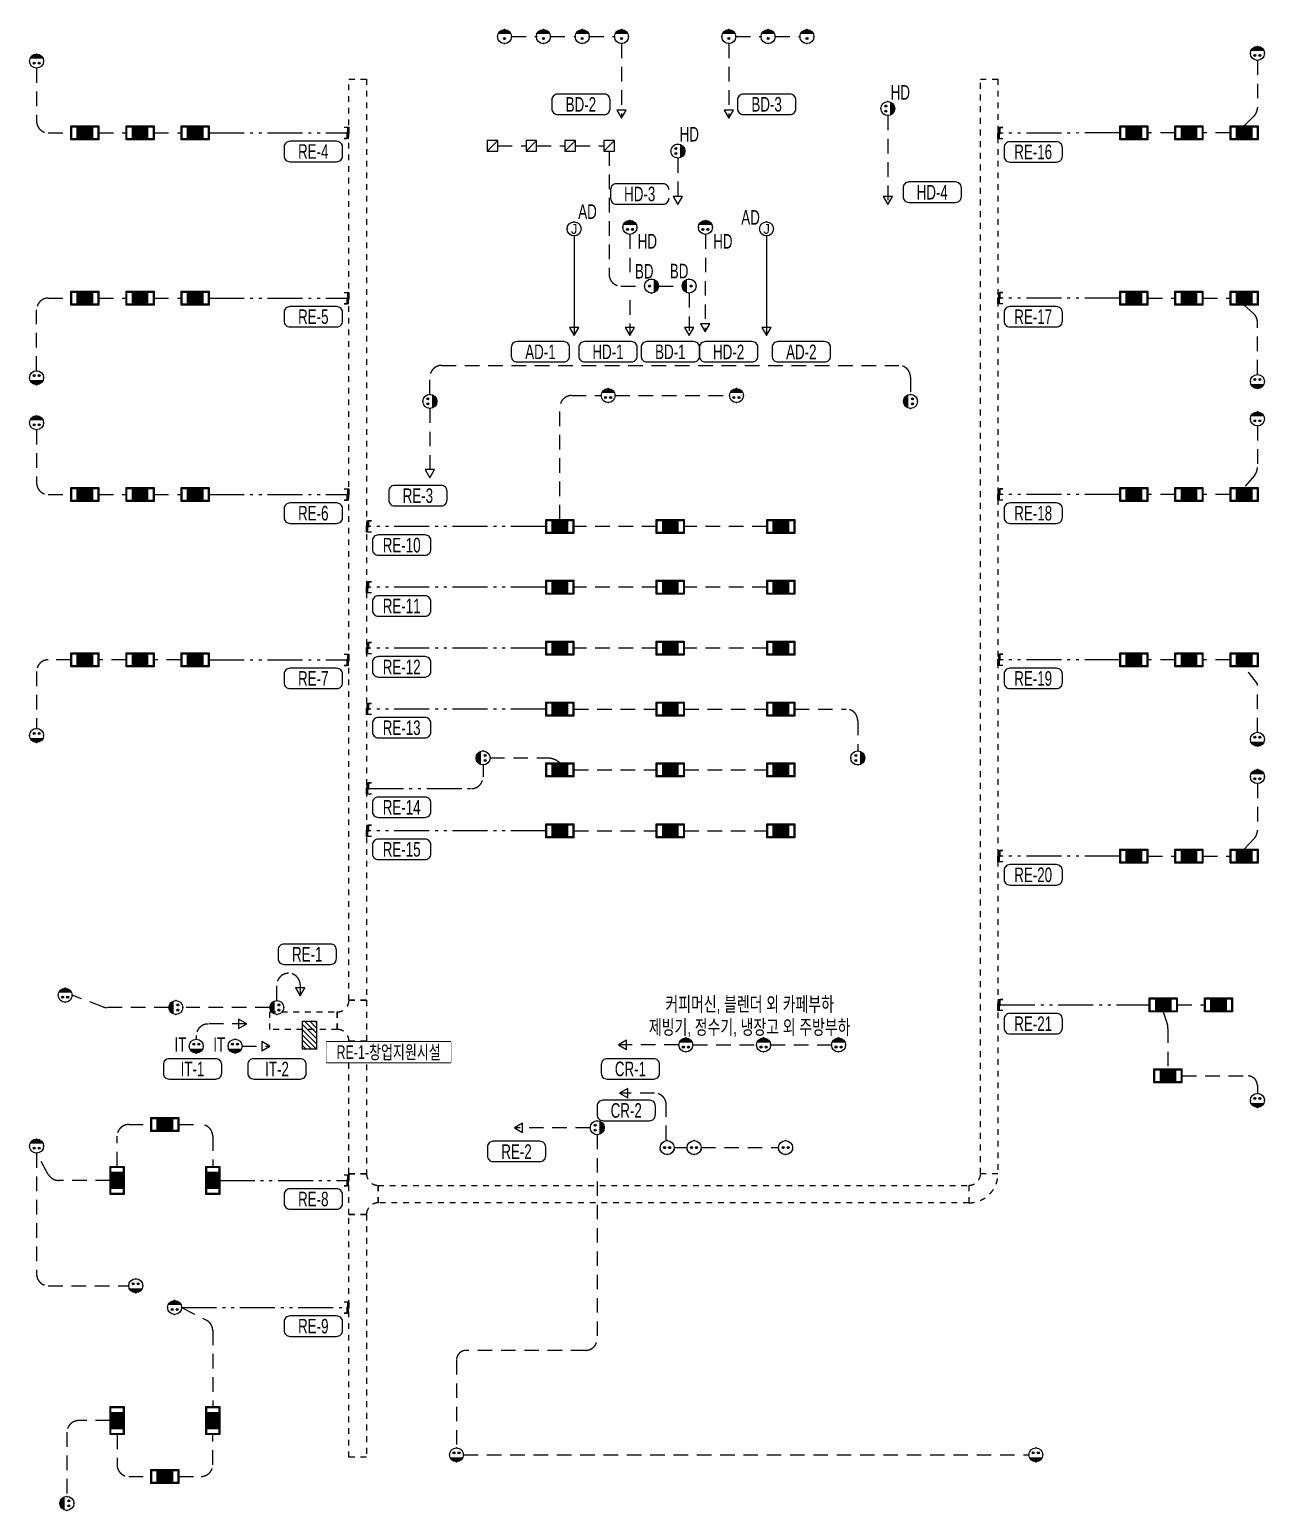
# Model space of a CAD drawing. Header units: millimetres. Extents: x 35956 to 501590, y -530175 to 881740.
# Drawn here: x 446220 to 477980, y -334097 to -296020 of the extents above; entities that cross this region are included whole.
import ezdxf
from ezdxf.enums import TextEntityAlignment as Align

# ---------------------------------------------------------------- set-up
doc = ezdxf.new("R2010")
doc.units = ezdxf.units.MM
doc.header["$LTSCALE"] = 150
doc.set_wipeout_variables(frame=1)
for name, pattern in [('D1', [3, 1, -1, 1]), ('D2', [6.5, 2.5, -1.5, 2.5]), ('E6', [10, 6, -1, 0.5, -1, 0.5, -1])]:
    doc.linetypes.add(name, pattern=pattern)
doc.layers.get('Defpoints').update_dxf_attribs({"color": 161})
for name, color, linetype in [('------01 Distribution Panel', 3, 'Continuous'), ('------06 Receptacle', 6, 'Continuous'), ('------07 System Box', 6, 'Continuous'), ('-----20 General Symbol', 3, 'Continuous'), ('-----21 Embeded Wire in Ceiling or Wall', 4, 'Continuous'), ('-----22 Concealed Wire in Floor', 4, 'E6'), ('-----22 Embeded in Floor', 4, 'D2'), ('-----23 Concealed or Exposed Wire', 4, 'D1'), ('-----26 Electrical Cable Tray_Access Floor', 1, 'D1')]:
    doc.layers.add(name, color=color, linetype=linetype)
doc.styles.add('ELEC', font='Dotum.ttf')

# ---------------------------------------------------------------- blocks, each defined once
blk = doc.blocks.new('B02')
h = blk.add_hatch(color=256)
h.paths.add_polyline_path([(-136, 86, 0.632456), (136, 86)])
h.paths.add_polyline_path([(-75, 193, 1), (-32, 193, 1)])
h.paths.add_polyline_path([(32, 193, 1), (75, 193, 1)])
blk.add_line((-136, 86), (136, 86))
at = {"linetype": 'Continuous'}
blk.add_circle((0, 150), 150, dxfattribs=at)
for centre in [(-54, 193), (54, 193)]:
    blk.add_circle(centre, 21.4)
for p in [(-150, 150), (0, 300), (0, 0), (150, 150)]:
    blk.add_point(p)
blk = doc.blocks.new('B11')
h = blk.add_hatch(color=256)
h.dxf.hatch_style = 1
h.paths.add_polyline_path([(150, 150), (-150, 150), (-150, -150), (150, -150)])
at = {"linetype": 'Continuous'}
for points in [[(300, -150), (-300, -150), (-300, 150), (300, 150)], [(-150, 150), (150, 150), (150, -150), (-150, -150)]]:
    blk.add_lwpolyline(points, close=True, dxfattribs=at)
at = {"color": 1, "linetype": 'Continuous'}
for points in [[(-280, 130), (-170, 130), (-170, -130), (-280, -130)], [(170, 130), (280, 130), (280, -130), (170, -130)]]:
    blk.add_lwpolyline(points, close=True, dxfattribs=at)
blk = doc.blocks.new('B01')
h = blk.add_hatch(color=256)
h.paths.add_polyline_path([(21, 193, 1), (-21, 193, 1)])
h.paths.add_polyline_path([(-136, 86, 0.632456), (136, 86)])
blk.add_line((-136, 86), (136, 86))
at = {"linetype": 'Continuous'}
blk.add_circle((0, 150), 150, dxfattribs=at)
blk.add_circle((0, 193), 21.4)
for p in [(-150, 150), (0, 300), (0, 0), (150, 150)]:
    blk.add_point(p)
blk = doc.blocks.new('B17')
blk.add_line((112.5, 0), (-112.5, -225))
blk.add_lwpolyline([(112.5, 0), (-112.5, 0), (-112.5, -225), (112.5, -225)], close=True)
blk = doc.blocks.new('O04')
blk.add_circle((0, 0), 150)
for p in [(-150, 0), (0, 150), (150, 0), (0, -150)]:
    blk.add_point(p)
at = {"style": 'ELEC'}
blk.add_text('J', height=214, dxfattribs=at).set_placement((0, 0), align=Align.MIDDLE)
blk = doc.blocks.new('A02')
h = blk.add_hatch()
h.set_pattern_fill('ANSI31', color=256, scale=25, style=0)
h.set_pattern_definition([(45, (-2000, -19200), (-56.1266, 56.1266), [])])
h.paths.add_polyline_path([(-300, 300), (-300, 0), (300, 0), (300, 300)])
blk.add_lwpolyline([(300, 0), (-300, 0), (-300, 300), (300, 300)], close=True)
blk = doc.blocks.new('O07')
blk.add_lwpolyline([(-173, -100), (0, 0), (-173, 100)], close=True)
blk = doc.blocks.new('O08')
blk.add_hatch(color=256).paths.add_polyline_path([(-120, 51), (-120, 0), (120, 0), (120, 51)])
blk.add_lwpolyline([(120, 127.5), (120, 0), (-120, 0), (-120, 127.5), (-120, 51), (120, 51)])
blk = doc.blocks.new('A$C2ba48c73')
at = {"layer": '-----23 Concealed or Exposed Wire', "rotation": 180}
blk.add_blockref('O08', (0, 0), dxfattribs=at)
blk = doc.blocks.new('바닥 콘센트')
h = blk.add_hatch(color=256)
edge = h.paths.add_edge_path()
edge.add_arc((161708, -313902), 25.7, 0, 360)
edge = h.paths.add_edge_path()
edge.add_arc((161837, -313902), 25.7, 0, 360)
at = {"linetype": 'Continuous'}
blk.add_circle((161772, -313902), 180, dxfattribs=at)
for centre in [(161708, -313902), (161837, -313902)]:
    blk.add_circle(centre, 25.7)
for p in [(161772, -313722), (161592, -313954), (161772, -314082), (161952, -313954)]:
    blk.add_point(p)

msp = doc.modelspace()

# ---------------------------------------------------------------- linework, layer by layer
at = {"layer": '------01 Distribution Panel', "color": 1, "elevation": 0}
msp.add_lwpolyline([(453855, -322576), (457055, -322576), (457055, -322051), (453855, -322051)], close=True, dxfattribs=at)
at = {"layer": '-----21 Embeded Wire in Ceiling or Wall', "elevation": 0}
msp.add_lwpolyline([(460225, -301325), (460225, -303885)], dxfattribs=at)
at = {"layer": '-----21 Embeded Wire in Ceiling or Wall'}
msp.add_lwpolyline([(465175, -301325), (465175, -303885)], dxfattribs=at)
at = {"layer": '-----22 Concealed Wire in Floor'}
for p, q in [((454936, -315536), (457583, -315536)), ((471179, -321100), (475020, -321100))]:
    msp.add_line(p, q, dxfattribs=at)
at = {"layer": '-----22 Concealed Wire in Floor', "elevation": 0}
for points in [[(450840, -298675), (454435, -298675)], [(474260, -298675), (471128, -298685)], [(450840, -302925), (454435, -302925)], [(474260, -302925), (471128, -302925)], [(450840, -307975), (454435, -307975)], [(474260, -307975), (471128, -307975)], [(459500, -308796), (454885, -308796)], [(459500, -310361), (454885, -310361)], [(450840, -312225), (454435, -312225)], [(459500, -311926), (454885, -311926)], [(474260, -312225), (471128, -312225)], [(459500, -313491), (454885, -313491)], [(459500, -316621), (454885, -316621)], [(474260, -317275), (471128, -317275)], [(451111, -325611), (454435, -325611)], [(450130, -328880), (454435, -328880)]]:
    msp.add_lwpolyline(points, dxfattribs=at)
at = {"layer": '-----22 Embeded in Floor'}
for p, q in [((463280, -322130), (464918, -322130)), ((465278, -322130), (466847, -322130)), ((462596, -324579), (462596, -323670)), ((462799, -324770), (463131, -324770)), ((463491, -324770), (465485, -324770))]:
    msp.add_line(p, q, dxfattribs=at)
at = {"layer": '-----22 Embeded in Floor', "elevation": 0}
for points in [[(458615, -296200), (459255, -296200)], [(459615, -296200), (460255, -296200)], [(460615, -296200), (461265, -296200)], [(464385, -296200), (465035, -296200)], [(465395, -296200), (466035, -296200)], [(461445, -296380), (461445, -298296)], [(464205, -296380), (464205, -298296)], [(468295, -298230), (468295, -300519)], [(448000, -298675), (448700, -298675)], [(449420, -298675), (450120, -298675)], [(475680, -298675), (474980, -298675)], [(477100, -298675), (476400, -298675)], [(458260, -299009), (458990, -299009)], [(459260, -299009), (459990, -299009)], [(460260, -299009), (460990, -299009)], [(462895, -299324), (462895, -300519)], [(461660, -301285), (461660, -302329)], [(463602, -301285), (463598, -303795)], [(462395, -302613), (463005, -302613)], [(448000, -302925), (448700, -302925)], [(449420, -302925), (450120, -302925)], [(461660, -302975), (461660, -303885)], [(463185, -302793), (463185, -303885)], [(474980, -302925), (475680, -302925)], [(476400, -302925), (477100, -302925)], [(461280, -305430), (464221, -305430)], [(456517, -305760), (456517, -307543)], [(448000, -307975), (448700, -307975)], [(449420, -307975), (450120, -307975)], [(475680, -307975), (474980, -307975)], [(477100, -307975), (476400, -307975)], [(462340, -308796), (460220, -308796)], [(465180, -308796), (463060, -308796)], [(462340, -310361), (460220, -310361)], [(465180, -310361), (463060, -310361)], [(448700, -312225), (448000, -312225)], [(450120, -312225), (449420, -312225)], [(462340, -311926), (460220, -311926)], [(465180, -311926), (463060, -311926)], [(475680, -312225), (474980, -312225)], [(477100, -312225), (476400, -312225)], [(477800, -314090), (477800, -312839), (477460, -312405)], [(460220, -313491), (462340, -313491)], [(463060, -313491), (465180, -313491)], [(460220, -315056), (462340, -315056)], [(463060, -315056), (465180, -315056)], [(460220, -316621), (462340, -316621)], [(463060, -316621), (465180, -316621)], [(474980, -317275), (475680, -317275)], [(476400, -317275), (477100, -317275)], [(452400, -321166), (450250, -321166)], [(475740, -321100), (476440, -321100)], [(462920, -322130), (461364, -322130)], [(451685, -322160), (452401, -322160)], [(460640, -324257), (458688, -324257)], [(457380, -332670), (471920, -332670)]]:
    msp.add_lwpolyline(points, dxfattribs=at)
for points in [[(477800, -296810), (477800, -298033, -0.200058), (477711, -298246), (477460, -298495)], [(446400, -297010), (446400, -298375, 0.414214), (446700, -298675), (447280, -298675)], [(461125, -299144), (461125, -302313, 0.414214), (461425, -302613), (462028, -302613)], [(446400, -304790), (446400, -303225), (446400, -303225, -0.414214), (446700, -302925), (447280, -302925)], [(477800, -304890), (477800, -303543, 0.213356), (477700, -303320), (477460, -303105)], [(459860, -308616), (459860, -305730, -0.414214), (460160, -305430), (460920, -305430)], [(446400, -306310), (446400, -307675, 0.414214), (446700, -307975), (447280, -307975)], [(477800, -306210), (477800, -307282, -0.176663), (477730, -307475), (477460, -307795)], [(447280, -312225), (446700, -312225, 0.414214), (446400, -312525), (446400, -313990)], [(465900, -313491), (467220, -313491, -0.414214), (467520, -313791), (467520, -314570)], [(458063, -314750), (459532, -314750, -0.056382), (459588, -314756, -0.159553), (459860, -314876)], [(457883, -314930), (457883, -315236, -0.414214), (457583, -315536)], [(477800, -315410), (477800, -316613, -0.190137), (477719, -316818), (477460, -317095)], [(452580, -320986), (452580, -320586, -0.414214), (452880, -320286), (452880, -320286, -0.414214), (453180, -320586), (453180, -320869)], [(449800, -321166), (448206, -321166, -0.07485), (448118, -321153), (447315, -320850)], [(475380, -321280), (475486, -321610, -0.077649), (475500, -321702), (475500, -321702), (475500, -322745)], [(451803, -321590), (450807, -321590, 0.414214), (450507, -321890), (450507, -321980)], [(475860, -322925), (477550, -322925, -0.414214), (477800, -323175), (477800, -323200), (477800, -323374)], [(448469, -325251), (448469, -324476, -0.414214), (448769, -324176), (449340, -324176)], [(450060, -324176), (450631, -324176, -0.414214), (450931, -324476), (450931, -325251)], [(448289, -325611), (446964, -325611, -0.273213), (446701, -325456), (446400, -324910), (446400, -328020, 0.414214), (446700, -328320), (448770, -328320)], [(450130, -328880), (450768, -329208, -0.281149), (450931, -329475), (450931, -331429)], [(448289, -331789), (447480, -331789, 0.414214), (447180, -332089), (447180, -333737)], [(448469, -332149), (448469, -332924, 0.414214), (448769, -333224), (449340, -333224)], [(450060, -333224), (450631, -333224, 0.414214), (450931, -332924), (450931, -332149)]]:
    msp.add_lwpolyline(points, format="xyb", dxfattribs=at)
at = {"layer": '-----26 Electrical Cable Tray_Access Floor', "elevation": 0}
for points in [[(454435, -297294), (454885, -297294), (454885, -320980), (454435, -320980)], [(470678, -297294), (471128, -297294), (471128, -325439), (470678, -325439)], [(452400, -321730), (452400, -321280), (454135, -321280), (454135, -321730)], [(454435, -322030), (454885, -322030), (454885, -325439), (454435, -325439)], [(455185, -326189), (455185, -325739), (470378, -325739), (470378, -326189)], [(454435, -326489), (454885, -326489), (454885, -332731), (454435, -332731)]]:
    msp.add_lwpolyline(points, close=True, dxfattribs=at)
for points in [[(454435, -320980), (454885, -320980), (454885, -320980), (454885, -322030), (454435, -322030, 0.414214), (454135, -321730), (454135, -321280), (454135, -321280, 0.414214)], [(454885, -326489), (454435, -326489), (454435, -326489), (454435, -325439), (454885, -325439, 0.414214), (455185, -325739), (455185, -326189), (455185, -326189, 0.414214)], [(470678, -325439), (470678, -325439, -0.414214), (470378, -325739), (470378, -325739), (470378, -326189, 0.414214), (471128, -325439)]]:
    msp.add_lwpolyline(points, format="xyb", close=True, dxfattribs=at)

# ---------------------------------------------------------------- block references
at = {"layer": '------01 Distribution Panel', "xscale": 1.2, "yscale": 1.2, "zscale": 1.2, "rotation": 90}
msp.add_blockref('A02', (453600, -321880), dxfattribs=at)
at = {"layer": '------06 Receptacle', "xscale": 1.2, "yscale": 1.2, "zscale": 1.2}
for name, p, rotation in [('B01', (458435, -296020), 180), ('B01', (459435, -296020), 180), ('B01', (460435, -296020), 180), ('B01', (461445, -296020), 180), ('B01', (464205, -296020), 180), ('B01', (465215, -296020), 180), ('B01', (466215, -296020), 180), ('B02', (477800, -296450), 180.0000009445701), ('B02', (446400, -296650), 180.0000009445701), ('B02', (468475, -298050), 90.00000094457019), ('B02', (463075, -299144), 90.00000094457019), ('B02', (461660, -300925), 180.0000009445701), ('B02', (463602, -300925), 180.0000009445701), ('B01', (462395, -302613), 89.99999999999999), ('B01', (463005, -302613), 270), ('B02', (446400, -305150), 9.445702243762243e-07), ('B02', (477800, -305250), 9.445701225984747e-07), ('B02', (461100, -305250), 180.0000009445701), ('B02', (464401, -305250), 180.0000009445701), ('B02', (456697, -305580), 90.00000094457022), ('B02', (468697, -305580), 270.0000009445702), ('B02', (446400, -305950), 180.0000009445701), ('B02', (477800, -305850), 180.0000009445701), ('B02', (446400, -314350), 9.445701734873494e-07), ('B02', (477800, -314450), 9.445701225984747e-07), ('B02', (457703, -314750), 270.0000009445702), ('B02', (467700, -314750), 90.00000094457022), ('B02', (477800, -315050), 180.0000009445701), ('B02', (447135, -320670), 180.0000009445701), ('B02', (449800, -321166), 270.0000009445702), ('B02', (452400, -321166), 270.0000009445702), ('B02', (450507, -322340), 9.445701734873494e-07), ('B02', (451505, -322340), 9.445701734873494e-07), ('B02', (463100, -321950), 180), ('B02', (465098, -321950), 180), ('B02', (467027, -321950), 180), ('B02', (477800, -323734), 9.445702116540062e-07), ('B02', (461000, -324257), 90.00000094457022), ('B02', (446400, -324550), 180), ('B02', (449950, -328700), 180), ('B02', (447000, -333917), 270)]:
    msp.add_blockref(name, p, dxfattribs=dict(at, rotation=rotation))
for name, p in [('B17', (458125, -298874)), ('B17', (459125, -298874)), ('B17', (460125, -298874)), ('B17', (461125, -298874)), ('B02', (448950, -328500)), ('B02', (457200, -332850)), ('B02', (472100, -332850))]:
    msp.add_blockref(name, p, dxfattribs=at)
at = {"layer": '------06 Receptacle'}
for p in [(300846, -10868), (301539, -10868), (303893, -10868)]:
    msp.add_blockref('바닥 콘센트', p, dxfattribs=at)
at = {"layer": '------07 System Box', "xscale": 1.2, "yscale": 1.2, "zscale": 1.2}
for p in [(447640, -298675), (449060, -298675), (450480, -298675), (474620, -298675), (476040, -298675), (477460, -298675), (447640, -302925), (449060, -302925), (450480, -302925), (474620, -302925), (476040, -302925), (477460, -302925), (447640, -307975), (449060, -307975), (450480, -307975), (474620, -307975), (476040, -307975), (477460, -307975), (459860, -308796), (462700, -308796), (465540, -308796), (459860, -310361), (462700, -310361), (465540, -310361), (459860, -311926), (462700, -311926), (465540, -311926), (447640, -312225), (449060, -312225), (450480, -312225), (474620, -312225), (476040, -312225), (477460, -312225), (459860, -313491), (462700, -313491), (465540, -313491), (459860, -315056), (462700, -315056), (465540, -315056), (459860, -316621), (462700, -316621), (465540, -316621), (474620, -317275), (476040, -317275), (477460, -317275), (475380, -321100), (476800, -321100), (475500, -322925), (449700, -333224)]:
    msp.add_blockref('B11', p, dxfattribs=at)
for p, rotation in [((449700, -324176), 180), ((448469, -325611), 90), ((450931, -325611), 90), ((448469, -331789), 270), ((450931, -331789), 270)]:
    msp.add_blockref('B11', p, dxfattribs=dict(at, rotation=rotation))
at = {"layer": '-----20 General Symbol', "xscale": 1.2, "yscale": 1.2, "zscale": 1.2}
for p in [(460225, -301145), (465175, -301145)]:
    msp.add_blockref('O04', p, dxfattribs=at)
at = {"layer": '-----22 Concealed Wire in Floor', "xscale": 1.2}
for p, rotation in [((454435, -298675), 270), ((471128, -298685), 89.99999999999999), ((454435, -302925), 270), ((471128, -302925), 89.99999999999999), ((454435, -307975), 270), ((471128, -307975), 89.99999999999999), ((454885, -308796), 89.99999999999999), ((454885, -310361), 89.99999999999999), ((454885, -311926), 89.99999999999999), ((454435, -312225), 270), ((471128, -312225), 89.99999999999999), ((454885, -313491), 89.99999999999999), ((454885, -315536), 89.99999999999999), ((454885, -316621), 89.99999999999999), ((471128, -317275), 89.99999999999999), ((471128, -321100), 89.99999999999999), ((454435, -325611), 270), ((454435, -328880), 270)]:
    msp.add_blockref('A$C2ba48c73', p, dxfattribs=dict(at, rotation=rotation))
at = {"layer": '-----22 Embeded in Floor', "xscale": 1.2, "yscale": 1.2, "zscale": 1.2}
for p, rotation in [((461445, -298296), 270), ((464205, -298296), 270), ((462895, -300519), 270), ((468295, -300519), 270), ((460225, -303885), 270), ((461660, -303885), 270), ((463185, -303885), 270), ((463598, -303795), 270), ((465175, -303885), 270), ((456517, -307543), 269.9999999999999), ((453180, -320869), 269.9999999999999), ((461364, -322130), 180), ((461396, -323370), 180), ((458688, -324257), 180)]:
    msp.add_blockref('O07', p, dxfattribs=dict(at, rotation=rotation))
for p in [(451803, -321590), (452401, -322160)]:
    msp.add_blockref('O07', p, dxfattribs=at)

# ---------------------------------------------------------------- texts
at = {"layer": '------06 Receptacle', "style": 'ELEC', "width": 0.7}
for s, p in [('HD', (468617, -297634)), ('HD', (463189, -298710)), ('HD', (462109, -301464)), ('HD', (464051, -301464)), ('BD', (462029, -302234)), ('BD', (462926, -302229))]:
    msp.add_text(s, height=375, dxfattribs=at).set_placement(p, align=Align.MIDDLE)
at = {"layer": '-----20 General Symbol', "style": 'ELEC', "width": 0.7}
for p in [(460570, -300699), (464764, -300849)]:
    msp.add_text('AD', height=375, dxfattribs=at).set_placement(p, align=Align.MIDDLE)
at = {"layer": 'Defpoints', "style": 'ELEC', "width": 0.7}
for s, p in [('커피머신, 블렌더 외 카페부하', (464741, -321088)), ('제빙기, 정수기, 냉장고 외 주방부하', (464741, -321681))]:
    msp.add_text(s, height=375, dxfattribs=at).set_placement(p, align=Align.MIDDLE)

# ---------------------------------------------------------------- wipeouts: each hides what was drawn before it
at = {"color": 1, "linetype": 'Continuous'}
for points in [[(468686, -300313), (468688, -300337), (468693, -300360), (468702, -300381), (468714, -300401), (468730, -300419), (468748, -300435), (468768, -300447), (468789, -300456), (468812, -300461), (468836, -300463), (470036, -300463), (470059, -300461), (470082, -300456), (470104, -300447), (470124, -300435), (470142, -300419), (470157, -300401), (470169, -300381), (470178, -300360), (470184, -300337), (470186, -300313), (470186, -300088), (470184, -300065), (470178, -300042), (470169, -300020), (470157, -300000), (470142, -299982), (470124, -299967), (470104, -299955), (470082, -299946), (470059, -299940), (470036, -299938), (468836, -299938), (468812, -299940), (468789, -299946), (468768, -299955), (468748, -299967), (468730, -299982), (468714, -300000), (468702, -300020), (468693, -300042), (468688, -300065), (468686, -300088)], [(452611, -319908), (452612, -319932), (452618, -319954), (452627, -319976), (452639, -319996), (452655, -320014), (452672, -320029), (452693, -320042), (452714, -320051), (452737, -320056), (452761, -320058), (453961, -320058), (453984, -320056), (454007, -320051), (454029, -320042), (454049, -320029), (454067, -320014), (454082, -319996), (454094, -319976), (454103, -319954), (454109, -319932), (454111, -319908), (454111, -319683), (454109, -319660), (454103, -319637), (454094, -319615), (454082, -319595), (454067, -319577), (454049, -319562), (454029, -319549), (454007, -319540), (453984, -319535), (453961, -319533), (452761, -319533), (452737, -319535), (452714, -319540), (452693, -319549), (452672, -319562), (452655, -319577), (452639, -319595), (452627, -319615), (452618, -319637), (452612, -319660), (452611, -319683)], [(460924, -322857), (460926, -322881), (460931, -322903), (460940, -322925), (460953, -322945), (460968, -322963), (460986, -322978), (461006, -322991), (461028, -323000), (461051, -323005), (461074, -323007), (462274, -323007), (462297, -323005), (462320, -323000), (462342, -322991), (462362, -322978), (462380, -322963), (462395, -322945), (462408, -322925), (462417, -322903), (462422, -322881), (462424, -322857), (462424, -322632), (462422, -322609), (462417, -322586), (462408, -322564), (462395, -322544), (462380, -322526), (462362, -322511), (462342, -322498), (462320, -322489), (462297, -322484), (462274, -322482), (461074, -322482), (461051, -322484), (461028, -322489), (461006, -322498), (460986, -322511), (460968, -322526), (460953, -322544), (460940, -322564), (460931, -322586), (460926, -322609), (460924, -322632)], [(457994, -324980), (457996, -325004), (458002, -325027), (458011, -325049), (458023, -325069), (458038, -325087), (458056, -325102), (458076, -325114), (458098, -325123), (458121, -325129), (458144, -325130), (459344, -325130), (459368, -325129), (459391, -325123), (459412, -325114), (459432, -325102), (459450, -325087), (459466, -325069), (459478, -325049), (459487, -325027), (459492, -325004), (459494, -324980), (459494, -324755), (459492, -324732), (459487, -324709), (459478, -324687), (459466, -324667), (459450, -324649), (459432, -324634), (459412, -324622), (459391, -324613), (459368, -324607), (459344, -324605), (458144, -324605), (458121, -324607), (458098, -324613), (458076, -324622), (458056, -324634), (458038, -324649), (458023, -324667), (458011, -324687), (458002, -324709), (457996, -324732), (457994, -324755)]]:
    msp.add_wipeout(points, dxfattribs=at)
msp.add_wipeout([(455457, -308115), (455459, -308139), (455464, -308162), (455473, -308183), (455485, -308203), (455501, -308221), (455519, -308237), (455539, -308249), (455560, -308258), (455583, -308263), (455607, -308265), (456807, -308265), (456830, -308263), (456853, -308258), (456875, -308249), (456895, -308237), (456913, -308221), (456928, -308203), (456940, -308183), (456950, -308162), (456955, -308139), (456957, -308115), (456957, -307890), (456955, -307867), (456950, -307844), (456940, -307822), (456928, -307802), (456913, -307784), (456895, -307769), (456875, -307757), (456853, -307748), (456830, -307742), (456807, -307740), (455607, -307740), (455583, -307742), (455560, -307748), (455539, -307757), (455519, -307769), (455501, -307784), (455485, -307802), (455473, -307822), (455464, -307844), (455459, -307867), (455457, -307890)], dxfattribs=at).translate(0, 0, 0)

# ---------------------------------------------------------------- next in the draw order: linework, layer by layer
at = {"layer": '-----22 Embeded in Floor', "elevation": 0}
msp.add_lwpolyline([(460820, -324437), (460820, -329682, -0.414214), (460520, -329982), (457450, -329982, 0.414214), (457200, -330232), (457200, -332490)], format="xyb", dxfattribs=at)
at = {"color": 1, "linetype": 'Continuous', "elevation": 0}
for points in [[(468686, -300313, 0.414214), (468836, -300463), (470036, -300463, 0.414214), (470186, -300313), (470186, -300088, 0.414214), (470036, -299938), (468836, -299938, 0.414214), (468686, -300088)], [(455457, -308115, 0.414214), (455607, -308265), (456807, -308265, 0.414214), (456957, -308115), (456957, -307890, 0.414214), (456807, -307740), (455607, -307740, 0.414214), (455457, -307890)], [(452611, -319908, 0.414214), (452761, -320058), (453961, -320058, 0.414214), (454111, -319908), (454111, -319683, 0.414214), (453961, -319533), (452761, -319533, 0.414214), (452611, -319683)], [(460924, -322857, 0.414214), (461074, -323007), (462274, -323007, 0.414214), (462424, -322857), (462424, -322632, 0.414214), (462274, -322482), (461074, -322482, 0.414214), (460924, -322632)], [(457994, -324980, 0.414214), (458144, -325130), (459344, -325130, 0.414214), (459494, -324980), (459494, -324755, 0.414214), (459344, -324605), (458144, -324605, 0.414214), (457994, -324755)]]:
    msp.add_lwpolyline(points, format="xyb", close=True, dxfattribs=at)

# ---------------------------------------------------------------- next in the draw order: texts
at = {"style": 'ELEC', "width": 0.7}
for s, p in [('HD-4', (469436, -300201)), ('RE-3', (456207, -308003)), ('RE-1', (453361, -319796)), ('CR-1', (461674, -322745)), ('RE-2', (458744, -324868))]:
    msp.add_text(s, height=375, dxfattribs=at).set_placement(p, align=Align.MIDDLE)

# ---------------------------------------------------------------- next in the draw order: wipeouts: each hides what was drawn before it
at = {"color": 1}
msp.add_wipeout([(453855, -322576), (457055, -322576), (457055, -322051), (453855, -322051)], dxfattribs=at).dxf.layer = '------01 Distribution Panel'
at = {"color": 1, "linetype": 'Continuous'}
for points in [[(459650, -298053), (459652, -298076), (459657, -298099), (459666, -298121), (459678, -298141), (459694, -298159), (459712, -298174), (459732, -298186), (459753, -298195), (459776, -298201), (459800, -298203), (461000, -298203), (461023, -298201), (461046, -298195), (461068, -298186), (461088, -298174), (461106, -298159), (461121, -298141), (461133, -298121), (461142, -298099), (461148, -298076), (461150, -298053), (461150, -297828), (461148, -297804), (461142, -297781), (461133, -297759), (461121, -297739), (461106, -297721), (461088, -297706), (461068, -297694), (461046, -297685), (461023, -297679), (461000, -297678), (459800, -297678), (459776, -297679), (459753, -297685), (459732, -297694), (459712, -297706), (459694, -297721), (459678, -297739), (459666, -297759), (459657, -297781), (459652, -297804), (459650, -297828)], [(464427, -298053), (464429, -298076), (464435, -298099), (464444, -298121), (464456, -298141), (464471, -298159), (464489, -298174), (464509, -298186), (464531, -298195), (464554, -298201), (464577, -298203), (465777, -298203), (465801, -298201), (465824, -298195), (465845, -298186), (465865, -298174), (465883, -298159), (465899, -298141), (465911, -298121), (465920, -298099), (465925, -298076), (465927, -298053), (465927, -297828), (465925, -297804), (465920, -297781), (465911, -297759), (465899, -297739), (465883, -297721), (465865, -297706), (465845, -297694), (465824, -297685), (465801, -297679), (465777, -297678), (464577, -297678), (464554, -297679), (464531, -297685), (464509, -297694), (464489, -297706), (464471, -297721), (464456, -297739), (464444, -297759), (464435, -297781), (464429, -297804), (464427, -297828)], [(452767, -299267), (452769, -299290), (452775, -299313), (452784, -299335), (452796, -299355), (452811, -299373), (452829, -299388), (452849, -299401), (452871, -299410), (452894, -299415), (452917, -299417), (454117, -299417), (454141, -299415), (454164, -299410), (454186, -299401), (454206, -299388), (454224, -299373), (454239, -299355), (454251, -299335), (454260, -299313), (454266, -299290), (454267, -299267), (454267, -299042), (454266, -299018), (454260, -298996), (454251, -298974), (454239, -298954), (454224, -298936), (454206, -298921), (454186, -298908), (454164, -298899), (454141, -298894), (454117, -298892), (452917, -298892), (452894, -298894), (452871, -298899), (452849, -298908), (452829, -298921), (452811, -298936), (452796, -298954), (452784, -298974), (452775, -298996), (452769, -299018), (452767, -299042)], [(472783, -299277), (472781, -299300), (472776, -299323), (472767, -299345), (472755, -299365), (472739, -299383), (472721, -299398), (472701, -299411), (472680, -299420), (472657, -299425), (472633, -299427), (471433, -299427), (471410, -299425), (471387, -299420), (471365, -299411), (471345, -299398), (471327, -299383), (471312, -299365), (471300, -299345), (471291, -299323), (471285, -299300), (471283, -299277), (471283, -299052), (471285, -299028), (471291, -299006), (471300, -298984), (471312, -298964), (471327, -298946), (471345, -298931), (471365, -298918), (471387, -298909), (471410, -298904), (471433, -298902), (472633, -298902), (472657, -298904), (472680, -298909), (472701, -298918), (472721, -298931), (472739, -298946), (472755, -298964), (472767, -298984), (472776, -299006), (472781, -299028), (472783, -299052)], [(461163, -300358), (461165, -300382), (461170, -300405), (461179, -300426), (461192, -300446), (461207, -300464), (461225, -300480), (461245, -300492), (461267, -300501), (461290, -300506), (461313, -300508), (462513, -300508), (462537, -300506), (462559, -300501), (462581, -300492), (462601, -300480), (462619, -300464), (462634, -300446), (462647, -300426), (462656, -300405), (462661, -300382), (462663, -300358), (462663, -300133), (462661, -300110), (462656, -300087), (462647, -300065), (462634, -300045), (462619, -300027), (462601, -300012), (462581, -300000), (462559, -299991), (462537, -299985), (462513, -299983), (461313, -299983), (461290, -299985), (461267, -299991), (461245, -300000), (461225, -300012), (461207, -300027), (461192, -300045), (461179, -300065), (461170, -300087), (461165, -300110), (461163, -300133)], [(452767, -303517), (452769, -303540), (452775, -303563), (452784, -303585), (452796, -303605), (452811, -303623), (452829, -303638), (452849, -303651), (452871, -303660), (452894, -303665), (452917, -303667), (454117, -303667), (454141, -303665), (454164, -303660), (454186, -303651), (454206, -303638), (454224, -303623), (454239, -303605), (454251, -303585), (454260, -303563), (454266, -303540), (454267, -303517), (454267, -303292), (454266, -303268), (454260, -303246), (454251, -303224), (454239, -303204), (454224, -303186), (454206, -303171), (454186, -303158), (454164, -303149), (454141, -303144), (454117, -303142), (452917, -303142), (452894, -303144), (452871, -303149), (452849, -303158), (452829, -303171), (452811, -303186), (452796, -303204), (452784, -303224), (452775, -303246), (452769, -303268), (452767, -303292)], [(472783, -303517), (472781, -303540), (472776, -303563), (472767, -303585), (472755, -303605), (472739, -303623), (472721, -303638), (472701, -303651), (472680, -303660), (472657, -303665), (472633, -303667), (471433, -303667), (471410, -303665), (471387, -303660), (471365, -303651), (471345, -303638), (471327, -303623), (471312, -303605), (471300, -303585), (471291, -303563), (471285, -303540), (471283, -303517), (471283, -303292), (471285, -303268), (471291, -303246), (471300, -303224), (471312, -303204), (471327, -303186), (471345, -303171), (471365, -303158), (471387, -303149), (471410, -303144), (471433, -303142), (472633, -303142), (472657, -303144), (472680, -303149), (472701, -303158), (472721, -303171), (472739, -303186), (472755, -303204), (472767, -303224), (472776, -303246), (472781, -303268), (472783, -303292)], [(458609, -304417), (458611, -304440), (458617, -304463), (458626, -304485), (458638, -304505), (458653, -304523), (458671, -304538), (458691, -304551), (458713, -304560), (458736, -304565), (458759, -304567), (459959, -304567), (459983, -304565), (460006, -304560), (460028, -304551), (460048, -304538), (460066, -304523), (460081, -304505), (460093, -304485), (460102, -304463), (460108, -304440), (460109, -304417), (460109, -304192), (460108, -304169), (460102, -304146), (460093, -304124), (460081, -304104), (460066, -304086), (460048, -304071), (460028, -304058), (460006, -304049), (459983, -304044), (459959, -304042), (458759, -304042), (458736, -304044), (458713, -304049), (458691, -304058), (458671, -304071), (458653, -304086), (458638, -304104), (458626, -304124), (458617, -304146), (458611, -304169), (458609, -304192)], [(460347, -304417), (460349, -304440), (460355, -304463), (460364, -304485), (460376, -304505), (460391, -304523), (460409, -304538), (460429, -304551), (460451, -304560), (460474, -304565), (460497, -304567), (461697, -304567), (461721, -304565), (461744, -304560), (461765, -304551), (461785, -304538), (461803, -304523), (461819, -304505), (461831, -304485), (461840, -304463), (461845, -304440), (461847, -304417), (461847, -304192), (461845, -304169), (461840, -304146), (461831, -304124), (461819, -304104), (461803, -304086), (461785, -304071), (461765, -304058), (461744, -304049), (461721, -304044), (461697, -304042), (460497, -304042), (460474, -304044), (460451, -304049), (460429, -304058), (460409, -304071), (460391, -304086), (460376, -304104), (460364, -304124), (460355, -304146), (460349, -304169), (460347, -304192)], [(465319, -304417), (465321, -304440), (465327, -304463), (465336, -304485), (465348, -304505), (465363, -304523), (465381, -304538), (465401, -304551), (465423, -304560), (465446, -304565), (465469, -304567), (466669, -304567), (466693, -304565), (466716, -304560), (466738, -304551), (466758, -304538), (466775, -304523), (466791, -304505), (466803, -304485), (466812, -304463), (466818, -304440), (466819, -304417), (466819, -304192), (466818, -304169), (466812, -304146), (466803, -304124), (466791, -304104), (466775, -304086), (466758, -304071), (466738, -304058), (466716, -304049), (466693, -304044), (466669, -304042), (465469, -304042), (465446, -304044), (465423, -304049), (465401, -304058), (465381, -304071), (465363, -304086), (465348, -304104), (465336, -304124), (465327, -304146), (465321, -304169), (465319, -304192)], [(452767, -308567), (452769, -308590), (452775, -308613), (452784, -308635), (452796, -308655), (452811, -308673), (452829, -308688), (452849, -308701), (452871, -308710), (452894, -308715), (452917, -308717), (454117, -308717), (454141, -308715), (454164, -308710), (454186, -308701), (454206, -308688), (454224, -308673), (454239, -308655), (454251, -308635), (454260, -308613), (454266, -308590), (454267, -308567), (454267, -308342), (454266, -308318), (454260, -308296), (454251, -308274), (454239, -308254), (454224, -308236), (454206, -308221), (454186, -308208), (454164, -308199), (454141, -308194), (454117, -308192), (452917, -308192), (452894, -308194), (452871, -308199), (452849, -308208), (452829, -308221), (452811, -308236), (452796, -308254), (452784, -308274), (452775, -308296), (452769, -308318), (452767, -308342)], [(472783, -308567), (472781, -308590), (472776, -308613), (472767, -308635), (472755, -308655), (472739, -308673), (472721, -308688), (472701, -308701), (472680, -308710), (472657, -308715), (472633, -308717), (471433, -308717), (471410, -308715), (471387, -308710), (471365, -308701), (471345, -308688), (471327, -308673), (471312, -308655), (471300, -308635), (471291, -308613), (471285, -308590), (471283, -308567), (471283, -308342), (471285, -308318), (471291, -308296), (471300, -308274), (471312, -308254), (471327, -308236), (471345, -308221), (471365, -308208), (471387, -308199), (471410, -308194), (471433, -308192), (472633, -308192), (472657, -308194), (472680, -308199), (472701, -308208), (472721, -308221), (472739, -308236), (472755, -308254), (472767, -308274), (472776, -308296), (472781, -308318), (472783, -308342)], [(456540, -309388), (456538, -309412), (456532, -309434), (456523, -309456), (456511, -309476), (456496, -309494), (456478, -309509), (456458, -309522), (456436, -309531), (456413, -309536), (456390, -309538), (455190, -309538), (455166, -309536), (455143, -309531), (455122, -309522), (455101, -309509), (455084, -309494), (455068, -309476), (455056, -309456), (455047, -309434), (455041, -309412), (455040, -309388), (455040, -309163), (455041, -309140), (455047, -309117), (455056, -309095), (455068, -309075), (455084, -309057), (455101, -309042), (455122, -309029), (455143, -309020), (455166, -309015), (455190, -309013), (456390, -309013), (456413, -309015), (456436, -309020), (456458, -309029), (456478, -309042), (456496, -309057), (456511, -309075), (456523, -309095), (456532, -309117), (456538, -309140), (456540, -309163)], [(456540, -310953), (456538, -310977), (456532, -310999), (456523, -311021), (456511, -311041), (456496, -311059), (456478, -311074), (456458, -311087), (456436, -311096), (456413, -311101), (456390, -311103), (455190, -311103), (455166, -311101), (455143, -311096), (455122, -311087), (455101, -311074), (455084, -311059), (455068, -311041), (455056, -311021), (455047, -310999), (455041, -310977), (455040, -310953), (455040, -310728), (455041, -310705), (455047, -310682), (455056, -310660), (455068, -310640), (455084, -310622), (455101, -310607), (455122, -310594), (455143, -310585), (455166, -310580), (455190, -310578), (456390, -310578), (456413, -310580), (456436, -310585), (456458, -310594), (456478, -310607), (456496, -310622), (456511, -310640), (456523, -310660), (456532, -310682), (456538, -310705), (456540, -310728)], [(456540, -312518), (456538, -312542), (456532, -312564), (456523, -312586), (456511, -312606), (456496, -312624), (456478, -312639), (456458, -312652), (456436, -312661), (456413, -312666), (456390, -312668), (455190, -312668), (455166, -312666), (455143, -312661), (455122, -312652), (455101, -312639), (455084, -312624), (455068, -312606), (455056, -312586), (455047, -312564), (455041, -312542), (455040, -312518), (455040, -312293), (455041, -312270), (455047, -312247), (455056, -312225), (455068, -312205), (455084, -312187), (455101, -312172), (455122, -312159), (455143, -312150), (455166, -312145), (455190, -312143), (456390, -312143), (456413, -312145), (456436, -312150), (456458, -312159), (456478, -312172), (456496, -312187), (456511, -312205), (456523, -312225), (456532, -312247), (456538, -312270), (456540, -312293)], [(452767, -312817), (452769, -312840), (452775, -312863), (452784, -312885), (452796, -312905), (452811, -312923), (452829, -312938), (452849, -312951), (452871, -312960), (452894, -312965), (452917, -312967), (454117, -312967), (454141, -312965), (454164, -312960), (454186, -312951), (454206, -312938), (454224, -312923), (454239, -312905), (454251, -312885), (454260, -312863), (454266, -312840), (454267, -312817), (454267, -312592), (454266, -312568), (454260, -312546), (454251, -312524), (454239, -312504), (454224, -312486), (454206, -312471), (454186, -312458), (454164, -312449), (454141, -312444), (454117, -312442), (452917, -312442), (452894, -312444), (452871, -312449), (452849, -312458), (452829, -312471), (452811, -312486), (452796, -312504), (452784, -312524), (452775, -312546), (452769, -312568), (452767, -312592)], [(472783, -312817), (472781, -312840), (472776, -312863), (472767, -312885), (472755, -312905), (472739, -312923), (472721, -312938), (472701, -312951), (472680, -312960), (472657, -312965), (472633, -312967), (471433, -312967), (471410, -312965), (471387, -312960), (471365, -312951), (471345, -312938), (471327, -312923), (471312, -312905), (471300, -312885), (471291, -312863), (471285, -312840), (471283, -312817), (471283, -312592), (471285, -312568), (471291, -312546), (471300, -312524), (471312, -312504), (471327, -312486), (471345, -312471), (471365, -312458), (471387, -312449), (471410, -312444), (471433, -312442), (472633, -312442), (472657, -312444), (472680, -312449), (472701, -312458), (472721, -312471), (472739, -312486), (472755, -312504), (472767, -312524), (472776, -312546), (472781, -312568), (472783, -312592)], [(456540, -314083), (456538, -314107), (456532, -314129), (456523, -314151), (456511, -314171), (456496, -314189), (456478, -314204), (456458, -314217), (456436, -314226), (456413, -314231), (456390, -314233), (455190, -314233), (455166, -314231), (455143, -314226), (455122, -314217), (455101, -314204), (455084, -314189), (455068, -314171), (455056, -314151), (455047, -314129), (455041, -314107), (455040, -314083), (455040, -313858), (455041, -313835), (455047, -313812), (455056, -313790), (455068, -313770), (455084, -313752), (455101, -313737), (455122, -313724), (455143, -313715), (455166, -313710), (455190, -313708), (456390, -313708), (456413, -313710), (456436, -313715), (456458, -313724), (456478, -313737), (456496, -313752), (456511, -313770), (456523, -313790), (456532, -313812), (456538, -313835), (456540, -313858)], [(456540, -316128), (456538, -316152), (456532, -316174), (456523, -316196), (456511, -316216), (456496, -316234), (456478, -316249), (456458, -316262), (456436, -316271), (456413, -316276), (456390, -316278), (455190, -316278), (455166, -316276), (455143, -316271), (455122, -316262), (455101, -316249), (455084, -316234), (455068, -316216), (455056, -316196), (455047, -316174), (455041, -316152), (455040, -316128), (455040, -315903), (455041, -315880), (455047, -315857), (455056, -315835), (455068, -315815), (455084, -315797), (455101, -315782), (455122, -315769), (455143, -315760), (455166, -315755), (455190, -315753), (456390, -315753), (456413, -315755), (456436, -315760), (456458, -315769), (456478, -315782), (456496, -315797), (456511, -315815), (456523, -315835), (456532, -315857), (456538, -315880), (456540, -315903)], [(456540, -317213), (456538, -317237), (456532, -317259), (456523, -317281), (456511, -317301), (456496, -317319), (456478, -317334), (456458, -317347), (456436, -317356), (456413, -317361), (456390, -317363), (455190, -317363), (455166, -317361), (455143, -317356), (455122, -317347), (455101, -317334), (455084, -317319), (455068, -317301), (455056, -317281), (455047, -317259), (455041, -317237), (455040, -317213), (455040, -316988), (455041, -316965), (455047, -316942), (455056, -316920), (455068, -316900), (455084, -316882), (455101, -316867), (455122, -316854), (455143, -316845), (455166, -316840), (455190, -316838), (456390, -316838), (456413, -316840), (456436, -316845), (456458, -316854), (456478, -316867), (456496, -316882), (456511, -316900), (456523, -316920), (456532, -316942), (456538, -316965), (456540, -316988)], [(472783, -317867), (472781, -317890), (472776, -317913), (472767, -317935), (472755, -317955), (472739, -317973), (472721, -317988), (472701, -318001), (472680, -318010), (472657, -318015), (472633, -318017), (471433, -318017), (471410, -318015), (471387, -318010), (471365, -318001), (471345, -317988), (471327, -317973), (471312, -317955), (471300, -317935), (471291, -317913), (471285, -317890), (471283, -317867), (471283, -317642), (471285, -317618), (471291, -317596), (471300, -317574), (471312, -317554), (471327, -317536), (471345, -317521), (471365, -317508), (471387, -317499), (471410, -317494), (471433, -317492), (472633, -317492), (472657, -317494), (472680, -317499), (472701, -317508), (472721, -317521), (472739, -317536), (472755, -317554), (472767, -317574), (472776, -317596), (472781, -317618), (472783, -317642)], [(472783, -321692), (472781, -321715), (472776, -321738), (472767, -321760), (472755, -321780), (472739, -321798), (472721, -321813), (472701, -321826), (472680, -321835), (472657, -321840), (472633, -321842), (471433, -321842), (471410, -321840), (471387, -321835), (471365, -321826), (471345, -321813), (471327, -321798), (471312, -321780), (471300, -321760), (471291, -321738), (471285, -321715), (471283, -321692), (471283, -321467), (471285, -321443), (471291, -321421), (471300, -321399), (471312, -321379), (471327, -321361), (471345, -321346), (471365, -321333), (471387, -321324), (471410, -321319), (471433, -321317), (472633, -321317), (472657, -321319), (472680, -321324), (472701, -321333), (472721, -321346), (472739, -321361), (472755, -321379), (472767, -321399), (472776, -321421), (472781, -321443), (472783, -321467)], [(449660, -322857), (449662, -322881), (449667, -322903), (449676, -322925), (449689, -322945), (449704, -322963), (449722, -322978), (449742, -322991), (449764, -323000), (449787, -323005), (449810, -323007), (451010, -323007), (451034, -323005), (451056, -323000), (451078, -322991), (451098, -322978), (451116, -322963), (451131, -322945), (451144, -322925), (451153, -322903), (451158, -322881), (451160, -322857), (451160, -322632), (451158, -322609), (451153, -322586), (451144, -322564), (451131, -322544), (451116, -322526), (451098, -322511), (451078, -322498), (451056, -322489), (451034, -322484), (451010, -322482), (449810, -322482), (449787, -322484), (449764, -322489), (449742, -322498), (449722, -322511), (449704, -322526), (449689, -322544), (449676, -322564), (449667, -322586), (449662, -322609), (449660, -322632)], [(451834, -322857), (451836, -322881), (451841, -322903), (451850, -322925), (451862, -322945), (451878, -322963), (451896, -322978), (451916, -322991), (451937, -323000), (451960, -323005), (451984, -323007), (453184, -323007), (453207, -323005), (453230, -323000), (453252, -322991), (453272, -322978), (453290, -322963), (453305, -322945), (453318, -322925), (453327, -322903), (453332, -322881), (453334, -322857), (453334, -322632), (453332, -322609), (453327, -322586), (453318, -322564), (453305, -322544), (453290, -322526), (453272, -322511), (453252, -322498), (453230, -322489), (453207, -322484), (453184, -322482), (451984, -322482), (451960, -322484), (451937, -322489), (451916, -322498), (451896, -322511), (451878, -322526), (451862, -322544), (451850, -322564), (451841, -322586), (451836, -322609), (451834, -322632)], [(460816, -323926), (460818, -323949), (460823, -323972), (460832, -323994), (460844, -324014), (460860, -324032), (460878, -324047), (460898, -324060), (460919, -324069), (460942, -324074), (460966, -324076), (462166, -324076), (462189, -324074), (462212, -324069), (462234, -324060), (462254, -324047), (462272, -324032), (462287, -324014), (462299, -323994), (462308, -323972), (462314, -323949), (462316, -323926), (462316, -323701), (462314, -323677), (462308, -323655), (462299, -323633), (462287, -323613), (462272, -323595), (462254, -323580), (462234, -323567), (462212, -323558), (462189, -323553), (462166, -323551), (460966, -323551), (460942, -323553), (460919, -323558), (460898, -323567), (460878, -323580), (460860, -323595), (460844, -323613), (460832, -323633), (460823, -323655), (460818, -323677), (460816, -323701)], [(452767, -326203), (452769, -326227), (452775, -326249), (452784, -326271), (452796, -326291), (452811, -326309), (452829, -326324), (452849, -326337), (452871, -326346), (452894, -326351), (452917, -326353), (454117, -326353), (454141, -326351), (454164, -326346), (454186, -326337), (454206, -326324), (454224, -326309), (454239, -326291), (454251, -326271), (454260, -326249), (454266, -326227), (454267, -326203), (454267, -325978), (454266, -325955), (454260, -325932), (454251, -325910), (454239, -325890), (454224, -325872), (454206, -325857), (454186, -325844), (454164, -325835), (454141, -325830), (454117, -325828), (452917, -325828), (452894, -325830), (452871, -325835), (452849, -325844), (452829, -325857), (452811, -325872), (452796, -325890), (452784, -325910), (452775, -325932), (452769, -325955), (452767, -325978)]]:
    msp.add_wipeout(points, dxfattribs=at)
msp.add_wipeout([(452767, -329472), (452769, -329495), (452775, -329518), (452784, -329540), (452796, -329560), (452811, -329578), (452829, -329593), (452849, -329606), (452871, -329615), (452894, -329620), (452917, -329622), (454117, -329622), (454141, -329620), (454164, -329615), (454186, -329606), (454206, -329593), (454224, -329578), (454239, -329560), (454251, -329540), (454260, -329518), (454266, -329495), (454267, -329472), (454267, -329247), (454266, -329223), (454260, -329201), (454251, -329179), (454239, -329159), (454224, -329141), (454206, -329126), (454186, -329113), (454164, -329104), (454141, -329099), (454117, -329097), (452917, -329097), (452894, -329099), (452871, -329104), (452849, -329113), (452829, -329126), (452811, -329141), (452796, -329159), (452784, -329179), (452775, -329201), (452769, -329223), (452767, -329247)], dxfattribs=at).translate(0, 0, 0)

# ---------------------------------------------------------------- next in the draw order: linework, layer by layer
at = {"layer": '-----22 Embeded in Floor'}
msp.add_line((462296, -323370), (461396, -323370), dxfattribs=at)
msp.add_arc((462296, -323670), 300, 0, 90, dxfattribs=at)
at = {"color": 1, "linetype": 'Continuous', "elevation": 0}
for points in [[(459650, -298053, 0.414214), (459800, -298203), (461000, -298203, 0.414214), (461150, -298053), (461150, -297828, 0.414214), (461000, -297678), (459800, -297678, 0.414214), (459650, -297828)], [(464427, -298053, 0.414214), (464577, -298203), (465777, -298203, 0.414214), (465927, -298053), (465927, -297828, 0.414214), (465777, -297678), (464577, -297678, 0.414214), (464427, -297828)], [(452767, -299267, 0.414214), (452917, -299417), (454117, -299417, 0.414214), (454267, -299267), (454267, -299042, 0.414214), (454117, -298892), (452917, -298892, 0.414214), (452767, -299042)], [(472783, -299277), (472783, -299052, 0.414214), (472633, -298902), (471433, -298902, 0.414214), (471283, -299052), (471283, -299277, 0.414214), (471433, -299427), (472633, -299427, 0.414214)], [(452767, -303517, 0.414214), (452917, -303667), (454117, -303667, 0.414214), (454267, -303517), (454267, -303292, 0.414214), (454117, -303142), (452917, -303142, 0.414214), (452767, -303292)], [(472783, -303517), (472783, -303292, 0.414214), (472633, -303142), (471433, -303142, 0.414214), (471283, -303292), (471283, -303517, 0.414214), (471433, -303667), (472633, -303667, 0.414214)], [(458609, -304417, 0.414214), (458759, -304567), (459959, -304567, 0.414214), (460109, -304417), (460109, -304192, 0.414214), (459959, -304042), (458759, -304042, 0.414214), (458609, -304192)], [(460347, -304417, 0.414214), (460497, -304567), (461697, -304567, 0.414214), (461847, -304417), (461847, -304192, 0.414214), (461697, -304042), (460497, -304042, 0.414214), (460347, -304192)], [(465319, -304417, 0.414214), (465469, -304567), (466669, -304567, 0.414214), (466819, -304417), (466819, -304192, 0.414214), (466669, -304042), (465469, -304042, 0.414214), (465319, -304192)], [(452767, -308567, 0.414214), (452917, -308717), (454117, -308717, 0.414214), (454267, -308567), (454267, -308342, 0.414214), (454117, -308192), (452917, -308192, 0.414214), (452767, -308342)], [(472783, -308567), (472783, -308342, 0.414214), (472633, -308192), (471433, -308192, 0.414214), (471283, -308342), (471283, -308567, 0.414214), (471433, -308717), (472633, -308717, 0.414214)], [(456540, -309388), (456540, -309163, 0.414214), (456390, -309013), (455190, -309013, 0.414214), (455040, -309163), (455040, -309388, 0.414214), (455190, -309538), (456390, -309538, 0.414214)], [(456540, -310953), (456540, -310728, 0.414214), (456390, -310578), (455190, -310578, 0.414214), (455040, -310728), (455040, -310953, 0.414214), (455190, -311103), (456390, -311103, 0.414214)], [(456540, -312518), (456540, -312293, 0.414214), (456390, -312143), (455190, -312143, 0.414214), (455040, -312293), (455040, -312518, 0.414214), (455190, -312668), (456390, -312668, 0.414214)], [(452767, -312817, 0.414214), (452917, -312967), (454117, -312967, 0.414214), (454267, -312817), (454267, -312592, 0.414214), (454117, -312442), (452917, -312442, 0.414214), (452767, -312592)], [(472783, -312817), (472783, -312592, 0.414214), (472633, -312442), (471433, -312442, 0.414214), (471283, -312592), (471283, -312817, 0.414214), (471433, -312967), (472633, -312967, 0.414214)], [(456540, -314083), (456540, -313858, 0.414214), (456390, -313708), (455190, -313708, 0.414214), (455040, -313858), (455040, -314083, 0.414214), (455190, -314233), (456390, -314233, 0.414214)], [(456540, -316128), (456540, -315903, 0.414214), (456390, -315753), (455190, -315753, 0.414214), (455040, -315903), (455040, -316128, 0.414214), (455190, -316278), (456390, -316278, 0.414214)], [(456540, -317213), (456540, -316988, 0.414214), (456390, -316838), (455190, -316838, 0.414214), (455040, -316988), (455040, -317213, 0.414214), (455190, -317363), (456390, -317363, 0.414214)], [(472783, -317867), (472783, -317642, 0.414214), (472633, -317492), (471433, -317492, 0.414214), (471283, -317642), (471283, -317867, 0.414214), (471433, -318017), (472633, -318017, 0.414214)], [(472783, -321692), (472783, -321467, 0.414214), (472633, -321317), (471433, -321317, 0.414214), (471283, -321467), (471283, -321692, 0.414214), (471433, -321842), (472633, -321842, 0.414214)], [(449660, -322857, 0.414214), (449810, -323007), (451010, -323007, 0.414214), (451160, -322857), (451160, -322632, 0.414214), (451010, -322482), (449810, -322482, 0.414214), (449660, -322632)], [(451834, -322857, 0.414214), (451984, -323007), (453184, -323007, 0.414214), (453334, -322857), (453334, -322632, 0.414214), (453184, -322482), (451984, -322482, 0.414214), (451834, -322632)], [(460816, -323926, 0.414214), (460966, -324076), (462166, -324076, 0.414214), (462316, -323926), (462316, -323701, 0.414214), (462166, -323551), (460966, -323551, 0.414214), (460816, -323701)], [(452767, -326203, 0.414214), (452917, -326353), (454117, -326353, 0.414214), (454267, -326203), (454267, -325978, 0.414214), (454117, -325828), (452917, -325828, 0.414214), (452767, -325978)], [(452767, -329472, 0.414214), (452917, -329622), (454117, -329622, 0.414214), (454267, -329472), (454267, -329247, 0.414214), (454117, -329097), (452917, -329097, 0.414214), (452767, -329247)]]:
    msp.add_lwpolyline(points, format="xyb", close=True, dxfattribs=at)
msp.add_lwpolyline([(462663, -300133, 0.414214), (462513, -299983), (461313, -299983, 0.414214), (461163, -300133), (461163, -300358, 0.414214), (461313, -300508), (462513, -300508, 0.414214), (462663, -300358)], format="xyb", dxfattribs=at)

# ---------------------------------------------------------------- next in the draw order: texts
at = {"layer": '------01 Distribution Panel', "style": 'ELEC', "width": 0.7}
msp.add_text('RE-1-창업지원시설', height=350, dxfattribs=at).set_placement((455455, -322314), align=Align.MIDDLE_CENTER)
at = {"layer": '------06 Receptacle', "style": 'ELEC', "width": 0.7}
for p in [(450100, -322118, 0), (451097, -322118, 0)]:
    msp.add_text('IT', height=375, dxfattribs=at).set_placement(p, align=Align.MIDDLE)
at = {"style": 'ELEC', "width": 0.7}
for s, p in [('BD-2', (460400, -297940)), ('BD-3', (465177, -297940)), ('RE-4', (453517, -299154)), ('RE-16', (472033, -299164)), ('HD-3', (461913, -300246)), ('RE-5', (453517, -303404)), ('RE-17', (472033, -303404)), ('AD-1', (459359, -304305)), ('HD-1', (461097, -304305)), ('AD-2', (466069, -304305)), ('RE-6', (453517, -308454)), ('RE-18', (472033, -308454)), ('RE-10', (455790, -309276)), ('RE-11', (455790, -310841)), ('RE-12', (455790, -312406)), ('RE-7', (453517, -312704)), ('RE-19', (472033, -312704)), ('RE-13', (455790, -313971)), ('RE-14', (455790, -316016)), ('RE-15', (455790, -317101)), ('RE-20', (472033, -317754)), ('RE-21', (472033, -321579)), ('IT-1', (450410, -322745)), ('IT-2', (452584, -322745)), ('CR-2', (461566, -323813)), ('RE-8', (453517, -326091)), ('RE-9', (453517, -329359, 0))]:
    msp.add_text(s, height=375, dxfattribs=at).set_placement(p, align=Align.MIDDLE)

# ---------------------------------------------------------------- next in the draw order: wipeouts: each hides what was drawn before it
at = {"color": 1, "linetype": 'Continuous'}
msp.add_wipeout([(461950, -304417), (461952, -304440), (461957, -304463), (461966, -304485), (461978, -304505), (461994, -304523), (462012, -304538), (462032, -304551), (462053, -304560), (462076, -304565), (462100, -304567), (463300, -304567), (463323, -304565), (463346, -304560), (463368, -304551), (463388, -304538), (463406, -304523), (463421, -304505), (463433, -304485), (463442, -304463), (463448, -304440), (463450, -304417), (463450, -304192), (463448, -304169), (463442, -304146), (463433, -304124), (463421, -304104), (463406, -304086), (463388, -304071), (463368, -304058), (463346, -304049), (463323, -304044), (463300, -304042), (462100, -304042), (462076, -304044), (462053, -304049), (462032, -304058), (462012, -304071), (461994, -304086), (461978, -304104), (461966, -304124), (461957, -304146), (461952, -304169), (461950, -304192)], dxfattribs=at)

# ---------------------------------------------------------------- next in the draw order: linework, layer by layer
at = {"color": 1, "linetype": 'Continuous', "elevation": 0}
msp.add_lwpolyline([(461950, -304417, 0.414214), (462100, -304567), (463300, -304567, 0.414214), (463450, -304417), (463450, -304192, 0.414214), (463300, -304042), (462100, -304042, 0.414214), (461950, -304192)], format="xyb", close=True, dxfattribs=at)

# ---------------------------------------------------------------- next in the draw order: texts
at = {"style": 'ELEC', "width": 0.7}
msp.add_text('BD-1', height=375, dxfattribs=at).set_placement((462700, -304305), align=Align.MIDDLE)

# ---------------------------------------------------------------- next in the draw order: wipeouts: each hides what was drawn before it
at = {"color": 1, "linetype": 'Continuous'}
msp.add_wipeout([(463450, -304417), (463452, -304440), (463457, -304463), (463466, -304485), (463478, -304505), (463494, -304523), (463512, -304538), (463532, -304551), (463553, -304560), (463576, -304565), (463600, -304567), (464800, -304567), (464823, -304565), (464846, -304560), (464868, -304551), (464888, -304538), (464906, -304523), (464921, -304505), (464933, -304485), (464942, -304463), (464948, -304440), (464950, -304417), (464950, -304192), (464948, -304169), (464942, -304146), (464933, -304124), (464921, -304104), (464906, -304086), (464888, -304071), (464868, -304058), (464846, -304049), (464823, -304044), (464800, -304042), (463600, -304042), (463576, -304044), (463553, -304049), (463532, -304058), (463512, -304071), (463494, -304086), (463478, -304104), (463466, -304124), (463457, -304146), (463452, -304169), (463450, -304192)], dxfattribs=at)

# ---------------------------------------------------------------- next in the draw order: linework, layer by layer
at = {"layer": '-----22 Embeded in Floor', "elevation": 0}
msp.add_lwpolyline([(456517, -305400), (456517, -304955, -0.414214), (456817, -304655), (468577, -304655, -0.414214), (468877, -304955), (468877, -305400)], format="xyb", dxfattribs=at)
at = {"color": 1, "linetype": 'Continuous', "elevation": 0}
msp.add_lwpolyline([(463450, -304417, 0.414214), (463600, -304567), (464800, -304567, 0.414214), (464950, -304417), (464950, -304192, 0.414214), (464800, -304042), (463600, -304042, 0.414214), (463450, -304192)], format="xyb", close=True, dxfattribs=at)

# ---------------------------------------------------------------- next in the draw order: texts
at = {"style": 'ELEC', "width": 0.7}
msp.add_text('HD-2', height=375, dxfattribs=at).set_placement((464200, -304305), align=Align.MIDDLE)

doc.saveas('drawing.dxf')
